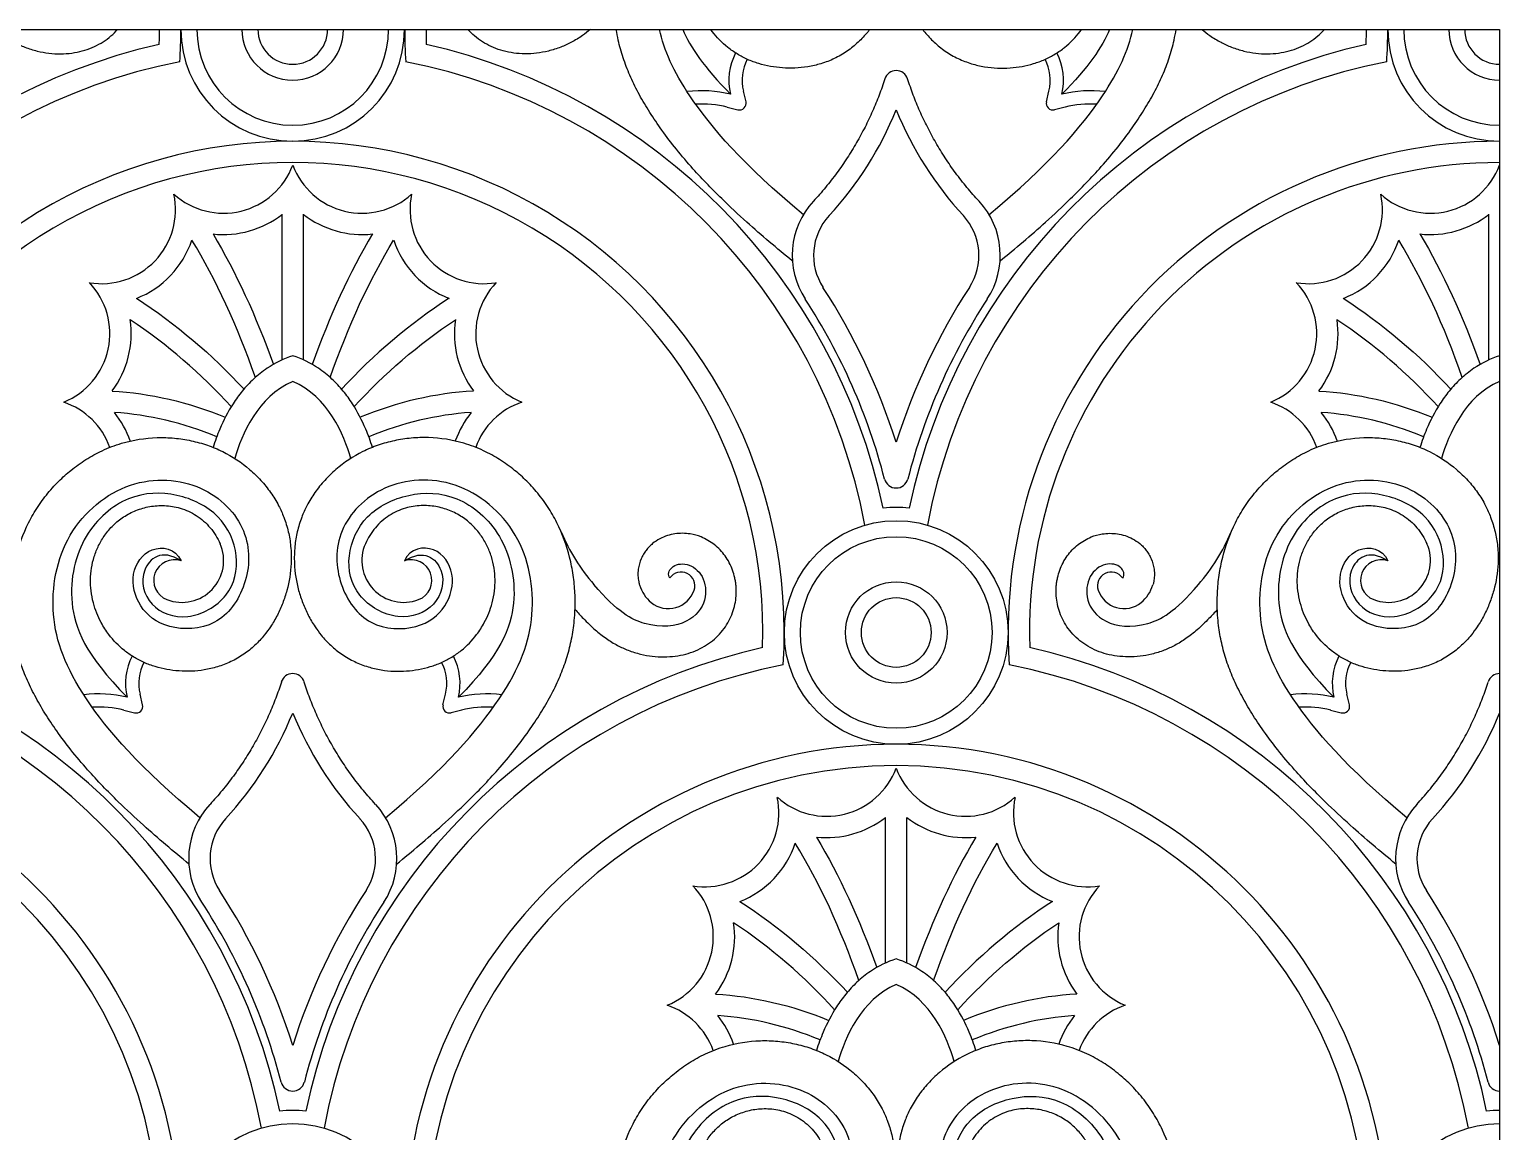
# Model space of a CAD drawing. Header units: millimetres. Extents: x -100 to 543, y -110 to 100.
# Drawn here: x 198.1 to 316.5, y 8.4 to 97.2 of the extents above; entities that cross this region are included whole.
import ezdxf

# ---------------------------------------------------------------- set-up
doc = ezdxf.new("R2010")
doc.units = ezdxf.units.MM
doc.header["$MEASUREMENT"] = 0
doc.layers.add('Layer 03', color=5, linetype='Continuous')

msp = doc.modelspace()

# ---------------------------------------------------------------- linework, layer by layer
at = {"layer": 'Layer 03'}
for p, q in [((122.07, 97.2), (316.48, 97.2)), ((316.48, 97.2), (316.48, 0)), ((255.78, 91.37), (255.57, 92.23)), ((279.98, 91.37), (280.18, 92.23)), ((254.27, 90.94), (255.13, 90.73)), ((281.48, 90.94), (280.63, 90.73)), ((218.42, 70.56), (218.42, 82.3)), ((220.13, 70.56), (220.13, 82.3)), ((315.62, 70.56), (315.62, 82.3)), ((207.18, 42.77), (206.97, 43.63)), ((231.37, 42.77), (231.58, 43.63)), ((304.38, 42.77), (304.17, 43.63)), ((205.67, 42.34), (206.52, 42.13)), ((232.88, 42.34), (232.03, 42.13)), ((302.87, 42.34), (303.73, 42.13)), ((267.02, 21.96), (267.02, 33.7)), ((268.73, 21.96), (268.73, 33.7))]:
    msp.add_line(p, q, dxfattribs=at)
for radius in [9.01, 7.72, 4.09, 2.81]:
    msp.add_circle((267.88, 48.6), radius, dxfattribs=at)
for centre, radius, start, end in [((170.67, 97.2), 37.87, 358.1801, 0), ((170.67, 97.2), 39.59, 356.2241, 0), ((219.27, 97.2), 9.01, 180, 0), ((219.27, 97.2), 9.01, 180, 360), ((219.27, 97.2), 7.72, 180, 0), ((219.27, 97.2), 4.09, 180, 0), ((219.27, 97.2), 2.81, 180, 0), ((267.88, 97.2), 39.59, 180, 183.7759), ((267.88, 97.2), 37.87, 180, 181.8199), ((267.88, 97.2), 37.87, 358.1801, 0), ((267.88, 97.2), 39.59, 356.2241, 0), ((316.48, 97.2), 9.01, 180, 270), ((316.48, 97.2), 7.72, 180, 270), ((316.48, 97.2), 4.09, 180, 270), ((316.48, 97.2), 2.81, 180, 270), ((219.27, 48.6), 48.6, 102.7735, 168.0919), ((219.27, 48.6), 48.6, 11.9081, 77.2265), ((316.48, 48.6), 48.6, 102.7735, 168.0919), ((259.19, 93.09), 4.79, 152.5085, 193.3989), ((259.19, 93.09), 3.72, 152.7523, 193.3989), ((276.56, 93.09), 3.72, 346.6011, 27.2477), ((276.56, 93.09), 4.79, 346.6011, 27.4915), ((219.27, 48.6), 46.89, 101.1868, 169.3681), ((219.27, 48.6), 46.89, 10.6319, 78.8132), ((267.88, 92.92), 0.965, 17.7903, 162.2097), ((316.48, 48.6), 46.89, 101.1868, 169.3681), ((252.23, 82.74), 9.52, 76.0109, 97.1879), ((252.23, 82.74), 8.45, 76.0109, 93.4214), ((255.26, 91.25), 0.536, 256.0109, 13.3989), ((280.5, 91.25), 0.536, 166.6011, 283.9891), ((283.52, 82.74), 9.52, 82.8121, 103.9891), ((283.52, 82.74), 8.45, 86.5786, 103.9891), ((241.77, 101.3), 28.17, 317.2915, 337.9415), ((293.99, 101.3), 28.17, 202.0585, 222.7085), ((219.27, 48.6), 39.59, 356.2241, 183.7759), ((316.48, 48.6), 39.59, 90, 183.7759), ((219.27, 48.6), 37.87, 358.1801, 181.8199), ((316.48, 48.6), 37.87, 90, 181.8199), ((213.69, 88.35), 5.96, 228.0341, 339.4726), ((224.86, 88.35), 5.96, 200.5274, 311.9659), ((310.89, 88.35), 5.96, 228.0341, 339.4726), ((203.87, 82.67), 5.96, 260.5847, 12.0232), ((234.68, 82.67), 5.96, 167.9768, 279.4153), ((265.94, 78.99), 6.44, 137.2915, 213.0705), ((269.82, 78.99), 6.44, 326.9295, 42.7085), ((301.08, 82.67), 5.96, 260.5847, 12.0232), ((213.69, 88.35), 7.68, 263.7366, 307.9808), ((224.86, 88.35), 7.68, 232.0192, 276.2634), ((265.94, 78.99), 4.72, 137.2915, 213.0705), ((269.82, 78.99), 4.72, 326.9295, 42.7085), ((310.89, 88.35), 7.68, 263.7366, 307.9808), ((203.87, 82.67), 7.68, 291.522, 341.3608), ((234.68, 82.67), 7.68, 198.6392, 248.478), ((301.08, 82.67), 7.68, 291.522, 341.3608), ((198.58, 72.68), 5.96, 292.2144, 43.653), ((239.97, 72.68), 5.96, 136.347, 247.7856), ((219.27, 48.6), 50.96, 17.5052, 33.0705), ((316.48, 48.6), 50.96, 146.9295, 162.4948), ((295.79, 72.68), 5.96, 292.2144, 43.653), ((219.27, 48.6), 49.25, 14.5446, 33.0705), ((316.48, 48.6), 49.25, 146.9295, 165.4554), ((198.58, 72.68), 7.68, 323.0619, 8.5023), ((239.97, 72.68), 7.68, 171.4977, 216.9381), ((295.79, 72.68), 7.68, 323.0619, 8.5023), ((198.93, 61.51), 5.96, 19.7211, 71.3609), ((198.93, 61.51), 7.68, 19.1819, 38.9214), ((239.62, 61.51), 7.68, 141.0786, 160.8181), ((239.62, 61.51), 5.96, 108.6391, 160.2789), ((296.14, 61.51), 5.96, 19.7211, 71.3609), ((296.14, 61.51), 7.68, 19.1819, 38.9214), ((267.88, 61.21), 0.965, 194.5446, 345.4554), ((267.88, 48.6), 10.08, 84.046, 95.954), ((210.34, 54.4), 3.37, 249.0726, 23.7495), ((228.21, 54.4), 3.37, 156.2505, 290.9274), ((255.94, 63.1), 16.35, 203.0215, 220.607), ((279.81, 63.1), 16.35, 319.393, 336.9785), ((307.54, 54.4), 3.37, 249.0726, 23.7495), ((209.73, 52.8), 1.66, 70.6077, 249.0726), ((228.82, 52.8), 1.66, 290.9274, 109.3923), ((250.55, 52.36), 1.11, 341.4328, 145.2913), ((285.2, 52.36), 1.11, 34.7087, 198.5672), ((306.93, 52.8), 1.66, 70.6077, 249.0726), ((250, 53.27), 2.92, 196.6156, 230.7591), ((285.75, 53.27), 2.92, 309.2409, 343.3844), ((249.53, 52.7), 2.18, 230.7595, 341.4328), ((286.22, 52.7), 2.18, 198.5672, 309.2405), ((170.67, 0), 48.6, 11.9081, 77.2265), ((267.88, 0), 48.6, 102.7735, 168.0919), ((267.88, 0), 48.6, 11.9081, 77.2265), ((210.59, 44.49), 4.79, 152.5085, 193.3989), ((210.59, 44.49), 3.72, 152.7523, 193.3989), ((227.96, 44.49), 3.72, 346.6011, 27.2477), ((227.96, 44.49), 4.79, 346.6011, 27.4915), ((307.79, 44.49), 4.79, 152.5085, 193.3989), ((307.79, 44.49), 3.72, 152.7523, 193.3989), ((170.67, 0), 46.89, 10.6319, 78.8132), ((219.27, 44.32), 0.965, 17.7903, 162.2097), ((267.88, 0), 46.89, 101.1868, 169.3681), ((267.88, 0), 46.89, 10.6319, 78.8132), ((316.48, 44.32), 0.965, 90, 162.2097), ((203.63, 34.14), 9.52, 76.0109, 97.1879), ((206.65, 42.65), 0.536, 256.0109, 13.3989), ((231.9, 42.65), 0.536, 166.6011, 283.9891), ((234.92, 34.14), 9.52, 82.8121, 103.9891), ((300.83, 34.14), 9.52, 76.0109, 97.1879), ((303.86, 42.65), 0.536, 256.0109, 13.3989), ((203.63, 34.14), 8.45, 76.0109, 93.4214), ((193.16, 52.69), 28.17, 317.2915, 337.9415), ((245.39, 52.69), 28.17, 202.0585, 222.7085), ((234.92, 34.14), 8.45, 86.5786, 103.9891), ((300.83, 34.14), 8.45, 76.0109, 93.4214), ((290.37, 52.69), 28.17, 317.2915, 337.9415), ((170.67, 0), 39.59, 360, 180), ((267.88, 0), 39.59, 0, 180), ((170.67, 0), 37.87, 360, 180), ((267.88, 0), 37.87, 360, 180), ((262.29, 39.75), 5.96, 228.0341, 339.4726), ((273.46, 39.75), 5.96, 200.5274, 311.9659), ((217.33, 30.38), 6.44, 137.2915, 213.0705), ((221.22, 30.38), 6.44, 326.9295, 42.7085), ((252.47, 34.07), 5.96, 260.5847, 12.0232), ((283.28, 34.07), 5.96, 167.9768, 279.4153), ((314.54, 30.38), 6.44, 137.2915, 213.0705), ((217.33, 30.38), 4.72, 137.2915, 213.0705), ((221.22, 30.38), 4.72, 326.9295, 42.7085), ((262.29, 39.75), 7.68, 263.7366, 307.9808), ((273.46, 39.75), 7.68, 232.0192, 276.2634), ((314.54, 30.38), 4.72, 137.2915, 213.0705), ((252.47, 34.07), 7.68, 291.522, 341.3608), ((283.28, 34.07), 7.68, 198.6392, 248.478), ((170.67, 0), 50.96, 17.5052, 33.0705), ((267.88, 0), 50.96, 146.9295, 162.4948), ((247.19, 24.08), 5.96, 292.2144, 43.653), ((288.57, 24.08), 5.96, 136.347, 247.7856), ((267.88, 0), 50.96, 17.5052, 33.0705), ((170.67, 0), 49.25, 14.5446, 33.0705), ((267.88, 0), 49.25, 146.9295, 165.4554), ((267.88, 0), 49.25, 14.5446, 33.0705), ((247.19, 24.08), 7.68, 323.0619, 8.5023), ((288.57, 24.08), 7.68, 171.4977, 216.9381), ((247.53, 12.91), 5.96, 19.7211, 71.3609), ((288.22, 12.91), 5.96, 108.6391, 160.2789), ((247.53, 12.91), 7.68, 19.1819, 38.9214), ((288.22, 12.91), 7.68, 141.0786, 160.8181), ((219.27, 12.61), 0.965, 194.5446, 345.4554), ((316.48, 12.61), 0.965, 194.5446, 270), ((219.27, 0), 10.08, 84.046, 95.954), ((316.48, 0), 10.08, 90, 95.954), ((219.27, 0), 9.01, 360, 180), ((316.48, 0), 9.01, 90, 180)]:
    msp.add_arc(centre, radius, start, end, dxfattribs=at)
for points, knots in [([(195.29, 97.2), (195.51, 97.03), (196, 96.65), (196.79, 96.16), (197.72, 95.74), (198.96, 95.35), (200.25, 95.19), (201.47, 95.28), (202.32, 95.45), (203.11, 95.72), (204.07, 96.2), (204.74, 96.73), (205.13, 97.16), (205.16, 97.2)], [1.482209, 1.482209, 1.482209, 1.482209, 1.862537, 2.350187, 2.789172, 3.276955, 4.169086, 4.587307, 4.989358, 5.377818, 5.755438, 6.485225, 6.562695, 6.562695, 6.562695, 6.562695]), ([(243.26, 97.2), (243.04, 97.03), (242.55, 96.65), (241.76, 96.16), (240.83, 95.74), (239.59, 95.35), (238.3, 95.19), (237.08, 95.28), (236.23, 95.45), (235.44, 95.72), (234.48, 96.2), (233.81, 96.73), (233.42, 97.16), (233.39, 97.2)], [1.482209, 1.482209, 1.482209, 1.482209, 1.862537, 2.350187, 2.789172, 3.276955, 4.169086, 4.587307, 4.989358, 5.377818, 5.755438, 6.485225, 6.562695, 6.562695, 6.562695, 6.562695]), ([(259.51, 78.55), (258.27, 79.56), (256.33, 81.19), (253.61, 83.73), (251.66, 85.76), (250.04, 87.68), (248.89, 89.21), (247.92, 90.66), (247.09, 92.08), (246.41, 93.49), (245.87, 94.9), (245.52, 96.14), (245.37, 96.91), (245.33, 97.2)], [-0.797836, -0.797836, -0.797836, -0.797836, 1.449663, 2.738683, 4.404197, 5.381246, 6.263864, 7.069173, 7.827665, 8.553643, 9.256514, 9.942884, 10.352739, 10.352739, 10.352739, 10.352739]), ([(260.4, 82.27), (255.55, 86.32), (250.93, 91.64), (249.18, 95.51), (248.82, 97.2)], [0, 0, 0, 0, 2.627654, 4.674872, 4.674872, 4.674872, 4.674872]), ([(265.75, 97.2), (265.69, 97.13), (265.41, 96.77), (264.83, 96.15), (263.93, 95.42), (262.92, 94.83), (261.84, 94.42), (260.77, 94.17), (259.73, 94.07), (258.72, 94.08), (257.74, 94.2), (256.8, 94.43), (255.9, 94.76), (255.07, 95.2), (254.06, 95.9), (253.38, 96.61), (252.98, 97.14), (252.94, 97.2)], [31.212793, 31.212793, 31.212793, 31.212793, 31.337897, 31.860107, 32.398615, 32.954463, 33.492486, 34.001755, 34.487785, 34.955837, 35.411413, 35.861405, 36.307073, 36.746926, 37.179257, 38.012849, 38.112136, 38.112136, 38.112136, 38.112136]), ([(270, 97.2), (270.06, 97.13), (270.35, 96.77), (270.92, 96.15), (271.82, 95.42), (272.84, 94.83), (273.91, 94.42), (274.98, 94.17), (276.03, 94.07), (277.04, 94.08), (278.01, 94.2), (278.95, 94.43), (279.85, 94.76), (280.69, 95.2), (281.69, 95.9), (282.37, 96.61), (282.77, 97.14), (282.81, 97.2)], [31.212793, 31.212793, 31.212793, 31.212793, 31.337897, 31.860107, 32.398615, 32.954463, 33.492486, 34.001755, 34.487785, 34.955837, 35.411413, 35.861405, 36.307073, 36.746926, 37.179257, 38.012849, 38.112136, 38.112136, 38.112136, 38.112136]), ([(275.35, 82.27), (280.2, 86.32), (284.83, 91.64), (286.57, 95.51), (286.93, 97.2)], [0, 0, 0, 0, 2.627654, 4.674872, 4.674872, 4.674872, 4.674872]), ([(276.24, 78.55), (277.49, 79.56), (279.42, 81.19), (282.14, 83.73), (284.09, 85.76), (285.72, 87.68), (286.86, 89.21), (287.83, 90.66), (288.66, 92.08), (289.34, 93.49), (289.89, 94.9), (290.23, 96.14), (290.38, 96.91), (290.42, 97.2)], [-0.797836, -0.797836, -0.797836, -0.797836, 1.449663, 2.738683, 4.404197, 5.381246, 6.263864, 7.069173, 7.827665, 8.553643, 9.256514, 9.942884, 10.352739, 10.352739, 10.352739, 10.352739]), ([(292.5, 97.2), (292.71, 97.03), (293.2, 96.65), (294, 96.16), (294.92, 95.74), (296.16, 95.35), (297.45, 95.19), (298.67, 95.28), (299.52, 95.45), (300.32, 95.72), (301.27, 96.2), (301.94, 96.73), (302.33, 97.16), (302.36, 97.2)], [1.482209, 1.482209, 1.482209, 1.482209, 1.862537, 2.350187, 2.789172, 3.276955, 4.169086, 4.587307, 4.989358, 5.377818, 5.755438, 6.485225, 6.562695, 6.562695, 6.562695, 6.562695]), ([(219.27, 70.9), (218.54, 70.66), (217.43, 70.11), (216.11, 69.06), (215.2, 68.09), (214.24, 66.76), (213.46, 65.23), (213.01, 64.02), (212.86, 63.52)], [0.390365, 0.390365, 0.390365, 0.390365, 1.465165, 2.115607, 2.734005, 3.322186, 4.398369, 5.13003, 5.13003, 5.13003, 5.13003]), ([(225.69, 63.52), (225.54, 64.02), (225.09, 65.23), (224.31, 66.76), (223.35, 68.09), (222.44, 69.06), (221.12, 70.11), (220.01, 70.66), (219.27, 70.9)], [-4.349299, -4.349299, -4.349299, -4.349299, -3.617638, -2.541456, -1.953275, -1.334877, -0.684434, 0.390365, 0.390365, 0.390365, 0.390365]), ([(316.48, 70.9), (315.75, 70.66), (314.63, 70.11), (313.32, 69.06), (312.41, 68.09), (311.45, 66.76), (310.66, 65.23), (310.22, 64.02), (310.06, 63.52)], [-0.390365, -0.390365, -0.390365, -0.390365, 0.684435, 1.334877, 1.953275, 2.541456, 3.617638, 4.349299, 4.349299, 4.349299, 4.349299]), ([(210.91, 29.94), (209.67, 30.96), (207.73, 32.59), (205.01, 35.13), (203.06, 37.15), (201.43, 39.08), (200.29, 40.61), (199.32, 42.06), (198.49, 43.48), (197.81, 44.89), (197.27, 46.3), (196.87, 47.72), (196.66, 48.96), (196.54, 50.19), (196.51, 51.43), (196.62, 52.87), (196.95, 54.8), (197.58, 56.69), (198.53, 58.46), (199.4, 59.69), (200.37, 60.77), (201.43, 61.72), (202.6, 62.56), (203.96, 63.31), (205.85, 64.03), (207.84, 64.35), (209.73, 64.29), (211.09, 64.08), (212.4, 63.72), (214.03, 63.04), (215.5, 62.07), (216.72, 60.88), (217.51, 59.9), (218.12, 58.9), (218.6, 57.83), (218.94, 56.74), (219.14, 55.49), (219.18, 53.89), (218.94, 52.34), (218.48, 50.97), (218.05, 49.99), (217.54, 49.12), (216.94, 48.31), (216.23, 47.54), (215.33, 46.81), (214.31, 46.23), (213.24, 45.81), (212.17, 45.57), (211.13, 45.46), (210.12, 45.48), (209.14, 45.6), (208.2, 45.83), (207.3, 46.16), (206.46, 46.6), (205.46, 47.3), (204.56, 48.23), (203.72, 49.54), (203.24, 50.74), (203.01, 51.93), (202.96, 52.87), (203.04, 53.8), (203.26, 54.73), (203.62, 55.63), (204.13, 56.48), (204.8, 57.27), (205.64, 57.95), (206.64, 58.47), (207.76, 58.79), (208.97, 58.87), (210.03, 58.7), (210.88, 58.38), (211.52, 58.03), (212.11, 57.59), (212.64, 57.05), (213.08, 56.43), (213.32, 55.99), (213.42, 55.75)], [-0.797836, -0.797836, -0.797836, -0.797836, 1.449663, 2.738683, 4.404197, 5.381246, 6.263864, 7.069173, 7.827665, 8.553643, 9.256514, 9.942885, 10.616749, 11.004052, 11.671873, 12.344917, 13.024346, 14.408948, 15.117348, 15.82319, 16.521398, 17.134016, 17.824547, 18.515446, 19.307144, 20.655273, 21.306463, 21.945651, 22.576458, 23.201646, 24.415154, 25.005893, 25.590053, 26.171379, 26.64521, 27.216338, 27.76983, 28.417337, 29.44434, 29.942926, 30.441868, 30.945569, 31.337897, 31.860108, 32.398616, 32.954463, 33.492486, 34.001756, 34.487785, 34.955837, 35.411413, 35.861405, 36.307073, 36.746926, 37.179257, 38.012849, 38.54975, 39.345609, 39.810626, 40.231215, 40.667032, 41.112658, 41.561305, 42.020517, 42.497839, 42.998566, 43.524064, 44.062445, 44.618297, 45.21533, 45.549786, 45.883461, 46.228598, 46.58114, 46.936025, 47.288792, 47.288792, 47.288792, 47.288792]), ([(227.64, 29.94), (228.88, 30.96), (230.82, 32.59), (233.54, 35.13), (235.49, 37.15), (237.12, 39.08), (238.26, 40.61), (239.23, 42.06), (240.06, 43.48), (240.74, 44.89), (241.28, 46.3), (241.68, 47.72), (241.89, 48.96), (242.01, 50.19), (242.04, 51.43), (241.93, 52.87), (241.6, 54.8), (240.97, 56.69), (240.02, 58.46), (239.15, 59.69), (238.18, 60.77), (237.12, 61.72), (235.95, 62.56), (234.59, 63.31), (232.7, 64.03), (230.71, 64.35), (228.82, 64.29), (227.46, 64.08), (226.15, 63.72), (224.52, 63.04), (223.05, 62.07), (221.83, 60.88), (221.04, 59.9), (220.43, 58.9), (219.95, 57.83), (219.61, 56.74), (219.41, 55.49), (219.37, 53.89), (219.61, 52.34), (220.07, 50.97), (220.5, 49.99), (221.01, 49.12), (221.61, 48.31), (222.32, 47.54), (223.22, 46.81), (224.24, 46.23), (225.31, 45.81), (226.38, 45.57), (227.42, 45.46), (228.43, 45.48), (229.41, 45.6), (230.35, 45.83), (231.25, 46.16), (232.09, 46.6), (233.09, 47.3), (233.99, 48.23), (234.83, 49.54), (235.31, 50.74), (235.54, 51.93), (235.59, 52.87), (235.51, 53.8), (235.29, 54.73), (234.93, 55.63), (234.42, 56.48), (233.75, 57.27), (232.91, 57.95), (231.91, 58.47), (230.79, 58.79), (229.58, 58.87), (228.52, 58.7), (227.67, 58.38), (227.03, 58.03), (226.44, 57.59), (225.91, 57.05), (225.47, 56.43), (225.23, 55.99), (225.13, 55.75)], [-0.797836, -0.797836, -0.797836, -0.797836, 1.449663, 2.738683, 4.404197, 5.381246, 6.263864, 7.069173, 7.827665, 8.553643, 9.256514, 9.942885, 10.616749, 11.004052, 11.671873, 12.344917, 13.024346, 14.408948, 15.117348, 15.82319, 16.521398, 17.134016, 17.824547, 18.515446, 19.307144, 20.655273, 21.306463, 21.945651, 22.576458, 23.201646, 24.415154, 25.005893, 25.590053, 26.171379, 26.64521, 27.216338, 27.76983, 28.417337, 29.44434, 29.942926, 30.441868, 30.945569, 31.337897, 31.860108, 32.398616, 32.954463, 33.492486, 34.001756, 34.487785, 34.955837, 35.411413, 35.861405, 36.307073, 36.746926, 37.179257, 38.012849, 38.54975, 39.345609, 39.810626, 40.231215, 40.667032, 41.112658, 41.561305, 42.020517, 42.497839, 42.998566, 43.524064, 44.062445, 44.618297, 45.21533, 45.549786, 45.883461, 46.228598, 46.58114, 46.936025, 47.288792, 47.288792, 47.288792, 47.288792]), ([(308.12, 29.94), (306.87, 30.96), (304.94, 32.59), (302.22, 35.13), (300.26, 37.15), (298.64, 39.08), (297.49, 40.61), (296.52, 42.06), (295.7, 43.48), (295.01, 44.89), (294.47, 46.3), (294.07, 47.72), (293.86, 48.96), (293.74, 50.19), (293.72, 51.43), (293.82, 52.87), (294.15, 54.8), (294.78, 56.69), (295.73, 58.46), (296.6, 59.69), (297.57, 60.77), (298.64, 61.72), (299.8, 62.56), (301.16, 63.31), (303.06, 64.03), (305.05, 64.35), (306.94, 64.29), (308.3, 64.08), (309.6, 63.72), (311.24, 63.04), (312.7, 62.07), (313.93, 60.88), (314.72, 59.9), (315.33, 58.9), (315.8, 57.83), (316.14, 56.74), (316.35, 55.49), (316.39, 53.89), (316.14, 52.34), (315.69, 50.97), (315.25, 49.99), (314.74, 49.12), (314.14, 48.31), (313.43, 47.54), (312.53, 46.81), (311.52, 46.23), (310.44, 45.81), (309.37, 45.57), (308.33, 45.46), (307.32, 45.48), (306.34, 45.6), (305.4, 45.83), (304.5, 46.16), (303.67, 46.6), (302.67, 47.3), (301.76, 48.23), (300.92, 49.54), (300.45, 50.74), (300.22, 51.93), (300.16, 52.87), (300.24, 53.8), (300.46, 54.73), (300.82, 55.63), (301.33, 56.48), (302, 57.27), (302.84, 57.95), (303.84, 58.47), (304.96, 58.79), (306.17, 58.87), (307.23, 58.7), (308.08, 58.38), (308.72, 58.03), (309.31, 57.59), (309.84, 57.05), (310.29, 56.43), (310.52, 55.99), (310.62, 55.75)], [-0.797836, -0.797836, -0.797836, -0.797836, 1.449663, 2.738683, 4.404197, 5.381246, 6.263864, 7.069173, 7.827665, 8.553643, 9.256514, 9.942885, 10.616749, 11.004052, 11.671873, 12.344917, 13.024346, 14.408948, 15.117348, 15.82319, 16.521398, 17.134016, 17.824547, 18.515446, 19.307144, 20.655273, 21.306463, 21.945651, 22.576458, 23.201646, 24.415154, 25.005893, 25.590053, 26.171379, 26.64521, 27.216338, 27.76983, 28.417337, 29.44434, 29.942926, 30.441868, 30.945569, 31.337897, 31.860108, 32.398616, 32.954463, 33.492486, 34.001756, 34.487785, 34.955837, 35.411413, 35.861405, 36.307073, 36.746926, 37.179257, 38.012849, 38.54975, 39.345609, 39.810626, 40.231215, 40.667032, 41.112658, 41.561305, 42.020517, 42.497839, 42.998566, 43.524064, 44.062445, 44.618297, 45.21533, 45.549786, 45.883461, 46.228598, 46.58114, 46.936025, 47.288792, 47.288792, 47.288792, 47.288792]), ([(242.01, 50.45), (242.23, 50.21), (242.75, 49.64), (243.58, 48.84), (244.5, 48.11), (245.39, 47.56), (246.32, 47.14), (247.56, 46.75), (248.85, 46.59), (250.07, 46.68), (250.92, 46.84), (251.71, 47.11), (252.67, 47.59), (253.5, 48.25), (254.13, 49.05), (254.5, 49.69), (254.77, 50.36), (254.99, 51.25), (255.02, 52.04), (254.94, 52.69), (254.86, 53.12), (254.71, 53.63), (254.45, 54.23), (254, 54.95), (253.27, 55.72), (252.28, 56.3), (251.39, 56.55), (250.67, 56.61), (250.05, 56.56), (249.43, 56.42), (248.82, 56.16), (248.33, 55.84), (247.98, 55.51), (247.73, 55.22), (247.51, 54.9), (247.26, 54.41), (247.09, 53.82), (247.06, 53.19), (247.12, 52.76), (247.18, 52.51), (247.2, 52.43)], [0.247896, 0.247896, 0.247896, 0.247896, 0.709347, 1.321861, 1.862537, 2.350187, 2.789172, 3.276955, 4.169086, 4.587307, 4.989358, 5.377818, 5.755438, 6.485225, 6.836839, 7.179251, 7.513254, 7.838039, 8.45956, 8.61062, 8.760709, 9.059998, 9.361841, 9.664103, 10.250808, 10.82681, 11.25179, 11.54031, 11.827654, 12.120417, 12.42656, 12.754985, 12.92914, 13.106021, 13.286574, 13.473363, 13.873414, 14.129889, 14.357798, 14.478647, 14.478647, 14.478647, 14.478647]), ([(293.75, 50.45), (293.53, 50.21), (293, 49.64), (292.17, 48.84), (291.25, 48.11), (290.36, 47.56), (289.44, 47.14), (288.19, 46.75), (286.91, 46.59), (285.68, 46.68), (284.83, 46.84), (284.04, 47.11), (283.08, 47.59), (282.26, 48.25), (281.62, 49.05), (281.25, 49.69), (280.98, 50.36), (280.77, 51.25), (280.73, 52.04), (280.81, 52.69), (280.89, 53.12), (281.04, 53.63), (281.3, 54.23), (281.75, 54.95), (282.48, 55.72), (283.47, 56.3), (284.37, 56.55), (285.08, 56.61), (285.7, 56.56), (286.32, 56.42), (286.94, 56.16), (287.42, 55.84), (287.78, 55.51), (288.02, 55.22), (288.24, 54.9), (288.49, 54.41), (288.66, 53.82), (288.69, 53.19), (288.64, 52.76), (288.58, 52.51), (288.55, 52.43)], [0.247896, 0.247896, 0.247896, 0.247896, 0.709347, 1.321861, 1.862537, 2.350187, 2.789172, 3.276955, 4.169086, 4.587307, 4.989358, 5.377818, 5.755438, 6.485225, 6.836839, 7.179251, 7.513254, 7.838039, 8.45956, 8.61062, 8.760709, 9.059998, 9.361841, 9.664103, 10.250808, 10.82681, 11.25179, 11.54031, 11.827654, 12.120417, 12.42656, 12.754985, 12.92914, 13.106021, 13.286574, 13.473363, 13.873414, 14.129889, 14.357798, 14.478647, 14.478647, 14.478647, 14.478647]), ([(249.64, 52.99), (249.46, 53.26), (249.67, 54), (251.04, 54.3), (252.42, 53.28), (252.72, 51.19), (251.3, 49.26), (248.1, 48.81), (245.43, 50.24), (243.53, 52.46)], [18.739638, 18.739638, 18.739638, 18.739638, 20.005853, 21.498992, 22.99213, 24.485269, 25.978408, 27.471546, 28.603435, 28.603435, 28.603435, 28.603435]), ([(286.12, 52.99), (286.3, 53.26), (286.09, 54), (284.72, 54.3), (283.33, 53.28), (283.03, 51.19), (284.45, 49.26), (287.65, 48.81), (290.32, 50.24), (292.22, 52.46)], [18.739638, 18.739638, 18.739638, 18.739638, 20.005853, 21.498992, 22.99213, 24.485269, 25.978408, 27.471546, 28.603435, 28.603435, 28.603435, 28.603435]), ([(267.88, 22.3), (267.15, 22.06), (266.03, 21.51), (264.71, 20.46), (263.81, 19.49), (262.85, 18.16), (262.06, 16.63), (261.61, 15.42), (261.46, 14.92)], [0.390365, 0.390365, 0.390365, 0.390365, 1.465165, 2.115607, 2.734005, 3.322186, 4.398369, 5.13003, 5.13003, 5.13003, 5.13003]), ([(274.29, 14.92), (274.14, 15.42), (273.7, 16.63), (272.91, 18.16), (271.95, 19.49), (271.04, 20.46), (269.72, 21.51), (268.61, 22.06), (267.88, 22.3)], [-4.349299, -4.349299, -4.349299, -4.349299, -3.617638, -2.541456, -1.953275, -1.334877, -0.684434, 0.390365, 0.390365, 0.390365, 0.390365]), ([(245.33, 0), (245.3, 0.19), (245.23, 0.65), (245.14, 1.59), (245.12, 2.82), (245.22, 4.27), (245.55, 6.2), (246.18, 8.09), (247.13, 9.86), (248, 11.09), (248.97, 12.17), (250.04, 13.12), (251.2, 13.95), (252.56, 14.71), (254.46, 15.43), (256.44, 15.75), (258.33, 15.69), (259.69, 15.48), (261, 15.12), (262.64, 14.43), (264.1, 13.47), (265.33, 12.28), (266.11, 11.3), (266.72, 10.29), (267.2, 9.23), (267.54, 8.14), (267.74, 6.88), (267.79, 5.29), (267.54, 3.74), (267.09, 2.37), (266.65, 1.38), (266.19, 0.6), (265.86, 0.15), (265.75, 0)], [10.352739, 10.352739, 10.352739, 10.352739, 10.616749, 11.004052, 11.671873, 12.344917, 13.024346, 14.408948, 15.117348, 15.82319, 16.521398, 17.134016, 17.824547, 18.515446, 19.307143, 20.655273, 21.306463, 21.94565, 22.576458, 23.201646, 24.415154, 25.005893, 25.590053, 26.171379, 26.64521, 27.216338, 27.76983, 28.417337, 29.44434, 29.942926, 30.441868, 30.945569, 31.212793, 31.212793, 31.212793, 31.212793]), ([(290.42, 0), (290.46, 0.19), (290.52, 0.65), (290.61, 1.59), (290.64, 2.82), (290.53, 4.27), (290.2, 6.2), (289.58, 8.09), (288.62, 9.86), (287.75, 11.09), (286.78, 12.17), (285.72, 13.12), (284.56, 13.95), (283.19, 14.71), (281.3, 15.43), (279.31, 15.75), (277.42, 15.69), (276.06, 15.48), (274.75, 15.12), (273.12, 14.43), (271.66, 13.47), (270.43, 12.28), (269.64, 11.3), (269.03, 10.29), (268.55, 9.23), (268.21, 8.14), (268.01, 6.88), (267.97, 5.29), (268.21, 3.74), (268.67, 2.37), (269.11, 1.38), (269.57, 0.6), (269.89, 0.15), (270, 0)], [10.352739, 10.352739, 10.352739, 10.352739, 10.616749, 11.004052, 11.671873, 12.344917, 13.024346, 14.408948, 15.117348, 15.82319, 16.521398, 17.134016, 17.824547, 18.515446, 19.307143, 20.655273, 21.306463, 21.94565, 22.576458, 23.201646, 24.415154, 25.005893, 25.590053, 26.171379, 26.64521, 27.216338, 27.76983, 28.417337, 29.44434, 29.942926, 30.441868, 30.945569, 31.212793, 31.212793, 31.212793, 31.212793]), ([(248.82, 0), (248.72, 0.48), (248.33, 3.12), (249.26, 8.24), (254.67, 12.7), (260.87, 12.17), (264.54, 8.32), (264.37, 3.72), (261.84, 0.26), (257.64, 0.16), (255.38, 1.98), (254.68, 4.78), (256.28, 7.13), (258.43, 6.8), (258.88, 5.77)], [4.674872, 4.674872, 4.674872, 4.674872, 5.255308, 7.882961, 10.510615, 13.138269, 15.765923, 18.393576, 21.02123, 23.648884, 26.276538, 28.904191, 31.531845, 34.159499, 34.159499, 34.159499, 34.159499]), ([(286.93, 0), (287.04, 0.48), (287.42, 3.12), (286.49, 8.24), (281.08, 12.7), (274.89, 12.17), (271.21, 8.32), (271.39, 3.72), (273.91, 0.26), (278.11, 0.16), (280.38, 1.98), (281.08, 4.78), (279.47, 7.13), (277.33, 6.8), (276.87, 5.77)], [4.674872, 4.674872, 4.674872, 4.674872, 5.255308, 7.882961, 10.510615, 13.138269, 15.765923, 18.393576, 21.02123, 23.648884, 26.276538, 28.904191, 31.531845, 34.159499, 34.159499, 34.159499, 34.159499]), ([(258.88, 5.77), (257.3, 6.8), (255.32, 5.12), (256.17, 1.97), (259.34, 0.75), (262.97, 2.77), (263.69, 6.19), (262.19, 9.6), (258.61, 11.36), (254.61, 11.26), (250.84, 8.16), (249.74, 3.68), (250.33, 0.85), (250.69, 0)], [53.395832, 53.395832, 53.395832, 53.395832, 55.73842, 58.081009, 60.423598, 62.766187, 65.108776, 67.451364, 69.793953, 72.136542, 74.479131, 76.82172, 77.698544, 77.698544, 77.698544, 77.698544]), ([(276.87, 5.77), (278.45, 6.8), (280.44, 5.12), (279.59, 1.97), (276.41, 0.75), (272.79, 2.77), (272.06, 6.19), (273.56, 9.6), (277.14, 11.36), (281.15, 11.26), (284.91, 8.16), (286.02, 3.68), (285.42, 0.85), (285.07, 0)], [53.395832, 53.395832, 53.395832, 53.395832, 55.73842, 58.081009, 60.423598, 62.766187, 65.108776, 67.451364, 69.793953, 72.136542, 74.479131, 76.82172, 77.698544, 77.698544, 77.698544, 77.698544]), ([(252.94, 0), (252.76, 0.26), (252.3, 1.01), (251.84, 2.14), (251.61, 3.33), (251.56, 4.27), (251.64, 5.2), (251.86, 6.13), (252.22, 7.03), (252.73, 7.88), (253.4, 8.67), (254.24, 9.35), (255.24, 9.87), (256.36, 10.19), (257.57, 10.27), (258.63, 10.1), (259.48, 9.78), (260.12, 9.43), (260.71, 8.99), (261.24, 8.45), (261.68, 7.83), (261.92, 7.38), (262.02, 7.15)], [38.112136, 38.112136, 38.112136, 38.112136, 38.54975, 39.345609, 39.810626, 40.231215, 40.667032, 41.112658, 41.561305, 42.020517, 42.497839, 42.998566, 43.524064, 44.062445, 44.618297, 45.21533, 45.549786, 45.883461, 46.228598, 46.58114, 46.936025, 47.288792, 47.288792, 47.288792, 47.288792]), ([(282.81, 0), (282.99, 0.26), (283.46, 1.01), (283.91, 2.14), (284.14, 3.33), (284.19, 4.27), (284.11, 5.2), (283.89, 6.13), (283.53, 7.03), (283.02, 7.88), (282.35, 8.67), (281.51, 9.35), (280.52, 9.87), (279.4, 10.19), (278.18, 10.27), (277.12, 10.1), (276.27, 9.78), (275.64, 9.43), (275.04, 8.99), (274.52, 8.45), (274.07, 7.83), (273.83, 7.38), (273.73, 7.15)], [38.112136, 38.112136, 38.112136, 38.112136, 38.54975, 39.345609, 39.810626, 40.231215, 40.667032, 41.112658, 41.561305, 42.020517, 42.497839, 42.998566, 43.524064, 44.062445, 44.618297, 45.21533, 45.549786, 45.883461, 46.228598, 46.58114, 46.936025, 47.288792, 47.288792, 47.288792, 47.288792])]:
    msp.add_open_spline(points, degree=3, knots=knots, dxfattribs=at)
for points in [[(250.69, 97.2), (251.28, 95.78), (252.4, 94.14), (254.53, 91.98)], [(285.07, 97.2), (284.48, 95.78), (283.35, 94.14), (281.22, 91.98)], [(212.85, 80.72), (214.7, 77.62), (216.32, 74.11), (217.71, 70.2)], [(225.7, 80.72), (223.85, 77.62), (222.23, 74.11), (220.84, 70.2)], [(310.06, 80.72), (311.9, 77.62), (313.52, 74.11), (314.92, 70.2)], [(216.26, 69.15), (214.8, 73.33), (213.1, 77.02), (211.15, 80.22)], [(222.29, 69.15), (223.75, 73.33), (225.45, 77.02), (227.4, 80.22)], [(313.47, 69.15), (312.01, 73.33), (310.3, 77.02), (308.35, 80.22)], [(206.69, 75.53), (209.88, 73.45), (212.76, 71.01), (215.35, 68.21)], [(231.86, 75.53), (228.67, 73.45), (225.79, 71.01), (223.2, 68.21)], [(303.89, 75.53), (307.08, 73.45), (309.97, 71.01), (312.55, 68.21)], [(214.32, 66.8), (211.89, 69.47), (209.17, 71.81), (206.18, 73.81)], [(224.23, 66.8), (226.66, 69.47), (229.38, 71.81), (232.37, 73.81)], [(311.52, 66.8), (309.09, 69.47), (306.38, 71.81), (303.38, 73.81)], [(219.27, 68.84), (216.44, 67.58), (215.16, 64.57), (214.6, 62.63)], [(223.95, 62.63), (223.39, 64.57), (222.11, 67.58), (219.27, 68.84)], [(316.48, 68.84), (313.64, 67.58), (312.37, 64.57), (311.8, 62.63)], [(204.72, 68.06), (207.81, 67.88), (210.86, 67.17), (213.84, 65.95)], [(233.83, 68.06), (230.74, 67.88), (227.69, 67.17), (224.71, 65.95)], [(301.92, 68.06), (305.02, 67.88), (308.06, 67.17), (311.04, 65.95)], [(213.15, 64.37), (210.44, 65.49), (207.69, 66.14), (204.91, 66.33)], [(233.64, 66.33), (230.86, 66.14), (228.11, 65.49), (225.4, 64.37)], [(310.35, 64.37), (307.64, 65.49), (304.9, 66.14), (302.11, 66.33)], [(211.8, 33.66), (206.95, 37.72), (201.75, 43.7), (199.41, 49.93), (200.66, 56.85), (206.07, 61.3), (212.27, 60.78), (215.94, 56.92), (215.76, 52.32), (213.24, 48.86), (209.04, 48.77), (206.78, 50.58), (206.07, 53.38), (207.68, 55.73), (209.82, 55.4), (210.28, 54.37)], [(226.75, 33.66), (231.6, 37.72), (236.8, 43.7), (239.14, 49.93), (237.89, 56.85), (232.48, 61.3), (226.28, 60.78), (222.61, 56.92), (222.79, 52.32), (225.31, 48.86), (229.51, 48.77), (231.77, 50.58), (232.48, 53.38), (230.87, 55.73), (228.73, 55.4), (228.27, 54.37)], [(309, 33.66), (304.16, 37.72), (298.95, 43.7), (296.61, 49.93), (297.86, 56.85), (303.27, 61.3), (309.47, 60.78), (313.14, 56.92), (312.97, 52.32), (310.44, 48.86), (306.24, 48.77), (303.98, 50.58), (303.28, 53.38), (304.88, 55.73), (307.03, 55.4), (307.48, 54.37)], [(210.28, 54.37), (208.7, 55.4), (206.71, 53.73), (207.56, 50.57), (210.74, 49.35), (214.36, 51.37), (215.09, 54.79), (213.59, 58.2), (210.01, 59.96), (206.01, 59.87), (202.24, 56.76), (200.84, 51.1), (202.53, 46.83), (205.93, 43.38)], [(228.27, 54.37), (229.85, 55.4), (231.84, 53.73), (230.99, 50.57), (227.81, 49.35), (224.19, 51.37), (223.46, 54.79), (224.96, 58.2), (228.54, 59.96), (232.54, 59.87), (236.31, 56.76), (237.71, 51.1), (236.02, 46.83), (232.62, 43.38)], [(307.48, 54.37), (305.9, 55.4), (303.92, 53.73), (304.77, 50.57), (307.94, 49.35), (311.57, 51.37), (312.3, 54.79), (310.79, 58.2), (307.21, 59.96), (303.21, 59.87), (299.45, 56.76), (298.05, 51.1), (299.73, 46.83), (303.13, 43.38)], [(261.46, 32.11), (263.3, 29.01), (264.92, 25.51), (266.32, 21.6)], [(274.3, 32.11), (272.45, 29.01), (270.83, 25.51), (269.44, 21.6)], [(264.87, 20.55), (263.41, 24.73), (261.7, 28.42), (259.75, 31.62)], [(270.89, 20.55), (272.35, 24.73), (274.05, 28.42), (276, 31.62)], [(255.29, 26.93), (258.48, 24.85), (261.36, 22.41), (263.95, 19.61)], [(280.46, 26.93), (277.28, 24.85), (274.39, 22.41), (271.81, 19.61)], [(262.92, 18.19), (260.49, 20.87), (257.78, 23.2), (254.78, 25.21)], [(272.83, 18.19), (275.27, 20.87), (277.98, 23.2), (280.97, 25.21)], [(267.88, 20.24), (265.04, 18.98), (263.76, 15.97), (263.2, 14.03)], [(272.55, 14.03), (271.99, 15.97), (270.71, 18.98), (267.88, 20.24)], [(253.32, 19.46), (256.42, 19.28), (259.46, 18.57), (262.44, 17.34)], [(282.43, 19.46), (279.34, 19.28), (276.29, 18.57), (273.31, 17.34)], [(261.75, 15.77), (259.04, 16.88), (256.3, 17.54), (253.51, 17.73)], [(282.24, 17.73), (279.46, 17.54), (276.71, 16.88), (274, 15.77)]]:
    msp.add_open_spline(points, degree=3, dxfattribs=at)
for points, weights in [([(266.96, 93.21), (265.17, 87.65), (261.21, 83.35)], [0.949496634025, 0.889126847422, 0.873240141568]), ([(274.55, 83.35), (270.58, 87.65), (268.8, 93.21)], [0.873240132904, 0.889126819285, 0.949496545288]), ([(218.36, 44.61), (216.57, 39.04), (212.61, 34.75)], [0.949496634025, 0.889126847422, 0.873240141568]), ([(225.94, 34.75), (221.98, 39.04), (220.19, 44.61)], [0.873240132904, 0.889126819285, 0.949496545288]), ([(309.81, 34.75), (313.77, 39.04), (315.56, 44.61)], [0.873240132904, 0.889126819285, 0.949496545288])]:
    msp.add_rational_spline(points, weights, degree=2, dxfattribs=at)

doc.saveas('drawing.dxf')
